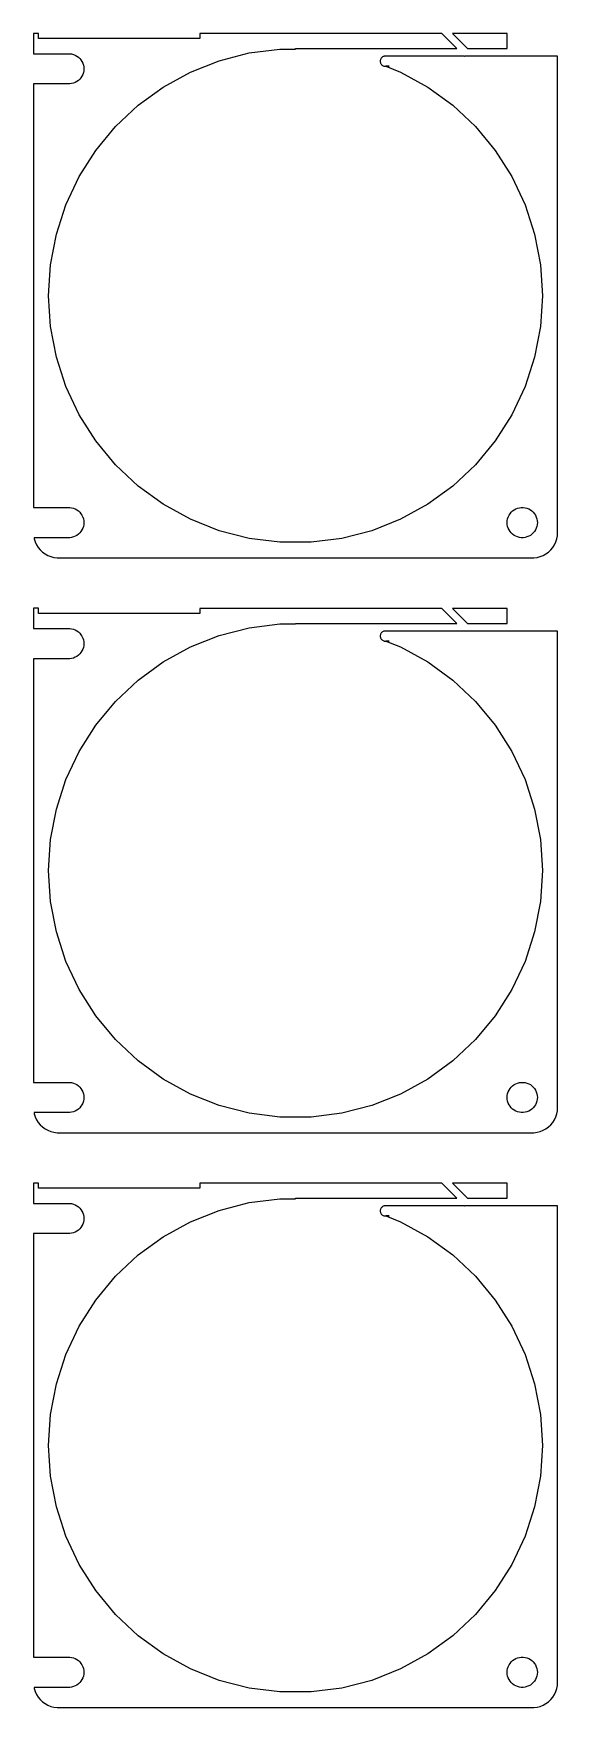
# Model space of a CAD drawing. Header units: metres. Extents: x -52 to 52, y 290 to 622.
import ezdxf

# ---------------------------------------------------------------- set-up
doc = ezdxf.new("R2010")
doc.units = ezdxf.units.M

msp = doc.modelspace()

# ---------------------------------------------------------------- linework, layer by layer
for p, q in [((-51, 622), (-52, 622)), ((-52, 622), (-52, 617.994)), ((-51, 621), (-51, 622)), ((-19, 621), (-51, 621)), ((29.0099, 621.99), (-19, 621.99)), ((-19, 621.99), (-19, 621)), ((32, 619), (29.0099, 621.99)), ((42, 621.99), (31.1312, 621.99)), ((31.1312, 621.99), (34.1213, 619)), ((42, 619), (42, 621.99)), ((-52, 617.994), (-44.8116, 617.994)), ((-44.8116, 617.994), (-44.4379, 617.947)), ((-44.4379, 617.947), (-44.0729, 617.853)), ((-44.0729, 617.853), (-43.7227, 617.714)), ((-43.7227, 617.714), (-43.3925, 617.533)), ((-43.3925, 617.533), (-43.0877, 617.312)), ((-15.1418, 616.602), (-9.1817, 618.132)), ((-9.1817, 618.132), (-3.0767, 618.903)), ((-3.0767, 618.903), (0, 618.903)), ((0, 618.903), (0, 619)), ((0, 619), (32, 619)), ((34.1213, 619), (42, 619)), ((-43.0877, 617.312), (-42.8131, 617.054)), ((-42.8131, 617.054), (-42.5729, 616.763)), ((-42.5729, 616.763), (-42.3711, 616.445)), ((-42.3711, 616.445), (-42.2107, 616.104)), ((-42.2107, 616.104), (-42.0942, 615.746)), ((-42.0942, 614.254), (-42.2107, 613.896)), ((-42.0942, 615.746), (-42.0237, 615.376)), ((-42.0237, 614.624), (-42.0942, 614.254)), ((-42.0237, 615.376), (-42, 615)), ((-42, 615), (-42.0237, 614.624)), ((-26.2555, 611.372), (-20.8632, 614.337)), ((-20.8632, 614.337), (-15.1418, 616.602)), ((16.8189, 616.625), (16.811, 616.5)), ((16.811, 616.5), (16.8189, 616.375)), ((16.8424, 616.749), (16.8189, 616.625)), ((16.8189, 616.375), (16.8424, 616.251)), ((16.8812, 616.868), (16.8424, 616.749)), ((16.8424, 616.251), (16.8812, 616.132)), ((16.9347, 616.982), (16.8812, 616.868)), ((16.8812, 616.132), (16.9347, 616.018)), ((17.002, 617.088), (16.9347, 616.982)), ((16.9347, 616.018), (17.002, 615.912)), ((17.082, 617.185), (17.002, 617.088)), ((17.002, 615.912), (17.082, 615.815)), ((17.1736, 617.271), (17.082, 617.185)), ((17.082, 615.815), (17.1736, 615.729)), ((17.2752, 617.344), (17.1736, 617.271)), ((17.1736, 615.729), (17.2752, 615.656)), ((17.3852, 617.405), (17.2752, 617.344)), ((17.2752, 615.656), (17.3852, 615.595)), ((17.502, 617.451), (17.3852, 617.405)), ((17.3852, 615.595), (17.502, 615.549)), ((17.6236, 617.482), (17.502, 617.451)), ((17.502, 615.549), (17.6236, 615.518)), ((17.7482, 617.498), (17.6236, 617.482)), ((17.6236, 615.518), (17.7482, 615.502)), ((18.561, 617.498), (17.7482, 617.498)), ((17.7482, 615.502), (18.561, 615.502)), ((18.561, 615.5), (17.9246, 615.5)), ((17.9246, 615.5), (20.8632, 614.337)), ((33.5, 617.5), (18.561, 617.5)), ((18.561, 617.5), (18.561, 617.498)), ((18.561, 615.502), (18.561, 615.5)), ((20.8632, 614.337), (26.2555, 611.372)), ((33.5533, 617.447), (33.5, 617.5)), ((33.6066, 617.5), (33.5533, 617.447)), ((51.9685, 617.5), (33.6066, 617.5)), ((52, 617), (51.9685, 617.5)), ((52, 523), (52, 617)), ((-44.8116, 612.006), (-52, 612.006)), ((-52, 612.006), (-52, 527.994)), ((-44.4379, 612.053), (-44.8116, 612.006)), ((-44.0729, 612.147), (-44.4379, 612.053)), ((-43.7227, 612.286), (-44.0729, 612.147)), ((-43.3925, 612.467), (-43.7227, 612.286)), ((-43.0877, 612.688), (-43.3925, 612.467)), ((-42.8131, 612.946), (-43.0877, 612.688)), ((-42.5729, 613.237), (-42.8131, 612.946)), ((-42.3711, 613.555), (-42.5729, 613.237)), ((-42.2107, 613.896), (-42.3711, 613.555)), ((-31.2338, 607.755), (-26.2555, 611.372)), ((26.2555, 611.372), (31.2338, 607.755)), ((-35.7195, 603.543), (-31.2338, 607.755)), ((31.2338, 607.755), (35.7195, 603.543)), ((-39.6418, 598.801), (-35.7195, 603.543)), ((35.7195, 603.543), (39.6418, 598.801)), ((-42.939, 593.606), (-39.6418, 598.801)), ((39.6418, 598.801), (42.939, 593.606)), ((-45.559, 588.038), (-42.939, 593.606)), ((42.939, 593.606), (45.559, 588.038)), ((-47.4606, 582.186), (-45.559, 588.038)), ((45.559, 588.038), (47.4606, 582.186)), ((-48.6136, 576.141), (-47.4606, 582.186)), ((47.4606, 582.186), (48.6136, 576.141)), ((-49, 570), (-48.6136, 576.141)), ((48.6136, 576.141), (49, 570)), ((-48.6136, 563.859), (-49, 570)), ((49, 570), (48.6136, 563.859)), ((-47.4606, 557.814), (-48.6136, 563.859)), ((48.6136, 563.859), (47.4606, 557.814)), ((-45.559, 551.962), (-47.4606, 557.814)), ((47.4606, 557.814), (45.559, 551.962)), ((-42.939, 546.394), (-45.559, 551.962)), ((45.559, 551.962), (42.939, 546.394)), ((-39.6418, 541.199), (-42.939, 546.394)), ((42.939, 546.394), (39.6418, 541.199)), ((-35.7195, 536.457), (-39.6418, 541.199)), ((39.6418, 541.199), (35.7195, 536.457)), ((-31.2338, 532.245), (-35.7195, 536.457)), ((35.7195, 536.457), (31.2338, 532.245)), ((-26.2555, 528.628), (-31.2338, 532.245)), ((31.2338, 532.245), (26.2555, 528.628)), ((-52, 527.994), (-44.8116, 527.994)), ((-44.8116, 527.994), (-44.4379, 527.947)), ((-44.4379, 527.947), (-44.0729, 527.853)), ((-20.8632, 525.663), (-26.2555, 528.628)), ((26.2555, 528.628), (20.8632, 525.663)), ((44.0729, 527.853), (44.4379, 527.947)), ((44.4379, 527.947), (44.8116, 527.994)), ((44.8116, 527.994), (45.1884, 527.994)), ((45.1884, 527.994), (45.5621, 527.947)), ((45.5621, 527.947), (45.927, 527.853)), ((-44.0729, 527.853), (-43.7227, 527.714)), ((-43.7227, 527.714), (-43.3925, 527.533)), ((-43.3925, 527.533), (-43.0877, 527.312)), ((-43.0877, 527.312), (-42.8131, 527.054)), ((-42.8131, 527.054), (-42.5729, 526.763)), ((-42.5729, 526.763), (-42.3711, 526.445)), ((-42.3711, 526.445), (-42.2107, 526.104)), ((-42.2107, 526.104), (-42.0942, 525.746)), ((-42.0942, 525.746), (-42.0237, 525.376)), ((-42.0237, 524.624), (-42.0942, 524.254)), ((-42.0237, 525.376), (-42, 525)), ((-42, 525), (-42.0237, 524.624)), ((-15.1418, 523.398), (-20.8632, 525.663)), ((20.8632, 525.663), (15.1418, 523.398)), ((42, 525), (42.0237, 525.376)), ((42.0237, 524.624), (42, 525)), ((42.0237, 525.376), (42.0942, 525.746)), ((42.0942, 524.254), (42.0237, 524.624)), ((42.0942, 525.746), (42.2107, 526.104)), ((42.2107, 526.104), (42.3711, 526.445)), ((42.3711, 526.445), (42.5729, 526.763)), ((42.5729, 526.763), (42.8131, 527.054)), ((42.8131, 527.054), (43.0877, 527.312)), ((43.0877, 527.312), (43.3925, 527.533)), ((43.3925, 527.533), (43.7227, 527.714)), ((43.7227, 527.714), (44.0729, 527.853)), ((45.927, 527.853), (46.2773, 527.714)), ((46.2773, 527.714), (46.6075, 527.533)), ((46.6075, 527.533), (46.9123, 527.312)), ((46.9123, 527.312), (47.1869, 527.054)), ((47.1869, 527.054), (47.427, 526.763)), ((47.427, 526.763), (47.6289, 526.445)), ((47.6289, 526.445), (47.7893, 526.104)), ((47.7893, 526.104), (47.9057, 525.746)), ((47.9057, 525.746), (47.9763, 525.376)), ((47.9763, 524.624), (47.9057, 524.254)), ((47.9763, 525.376), (48, 525)), ((48, 525), (47.9763, 524.624)), ((-44.8116, 522.006), (-51.8905, 522.006)), ((-51.8905, 522.006), (-51.8429, 521.757)), ((-51.8429, 521.757), (-51.6489, 521.159)), ((-44.4379, 522.053), (-44.8116, 522.006)), ((-44.0729, 522.147), (-44.4379, 522.053)), ((-43.7227, 522.286), (-44.0729, 522.147)), ((-43.3925, 522.467), (-43.7227, 522.286)), ((-43.0877, 522.688), (-43.3925, 522.467)), ((-42.8131, 522.946), (-43.0877, 522.688)), ((-42.5729, 523.237), (-42.8131, 522.946)), ((-42.3711, 523.555), (-42.5729, 523.237)), ((-42.2107, 523.896), (-42.3711, 523.555)), ((-42.0942, 524.254), (-42.2107, 523.896)), ((-9.1817, 521.868), (-15.1418, 523.398)), ((-3.0767, 521.097), (-9.1817, 521.868)), ((9.1817, 521.868), (3.0767, 521.097)), ((15.1418, 523.398), (9.1817, 521.868)), ((42.2107, 523.896), (42.0942, 524.254)), ((42.3711, 523.555), (42.2107, 523.896)), ((42.5729, 523.237), (42.3711, 523.555)), ((42.8131, 522.946), (42.5729, 523.237)), ((43.0877, 522.688), (42.8131, 522.946)), ((43.3925, 522.467), (43.0877, 522.688)), ((43.7227, 522.286), (43.3925, 522.467)), ((44.0729, 522.147), (43.7227, 522.286)), ((44.4379, 522.053), (44.0729, 522.147)), ((44.8116, 522.006), (44.4379, 522.053)), ((45.1884, 522.006), (44.8116, 522.006)), ((45.5621, 522.053), (45.1884, 522.006)), ((45.927, 522.147), (45.5621, 522.053)), ((46.2773, 522.286), (45.927, 522.147)), ((46.6075, 522.467), (46.2773, 522.286)), ((46.9123, 522.688), (46.6075, 522.467)), ((47.1869, 522.946), (46.9123, 522.688)), ((47.427, 523.237), (47.1869, 522.946)), ((47.6289, 523.555), (47.427, 523.237)), ((47.7893, 523.896), (47.6289, 523.555)), ((47.9057, 524.254), (47.7893, 523.896)), ((51.6489, 521.159), (51.8429, 521.757)), ((51.8429, 521.757), (51.9606, 522.373)), ((51.9606, 522.373), (52, 523)), ((-51.6489, 521.159), (-51.3815, 520.591)), ((-51.3815, 520.591), (-51.0451, 520.061)), ((-51.0451, 520.061), (-50.6448, 519.577)), ((-50.6448, 519.577), (-50.1871, 519.147)), ((-50.1871, 519.147), (-49.6791, 518.778)), ((-49.6791, 518.778), (-49.1289, 518.476)), ((-49.1289, 518.476), (-48.5451, 518.245)), ((-48.5451, 518.245), (-47.9369, 518.089)), ((-47.9369, 518.089), (-47.3139, 518.01)), ((-47.3139, 518.01), (47.3139, 518.01)), ((3.0767, 521.097), (-3.0767, 521.097)), ((47.3139, 518.01), (47.9369, 518.089)), ((47.9369, 518.089), (48.5451, 518.245)), ((48.5451, 518.245), (49.1289, 518.476)), ((49.1289, 518.476), (49.6791, 518.778)), ((49.6791, 518.778), (50.1871, 519.147)), ((50.1871, 519.147), (50.6448, 519.577)), ((50.6448, 519.577), (51.0451, 520.061)), ((51.0451, 520.061), (51.3815, 520.591)), ((51.3815, 520.591), (51.6489, 521.159)), ((-51, 508), (-52, 508)), ((-52, 508), (-52, 503.994)), ((-51, 507), (-51, 508)), ((29.0099, 507.99), (-19, 507.99)), ((-19, 507.99), (-19, 507)), ((32, 505), (29.0099, 507.99)), ((42, 507.99), (31.1312, 507.99)), ((31.1312, 507.99), (34.1213, 505)), ((42, 505), (42, 507.99)), ((-19, 507), (-51, 507)), ((-9.1817, 504.132), (-3.0767, 504.903)), ((-3.0767, 504.903), (0, 504.903)), ((0, 504.903), (0, 505)), ((0, 505), (32, 505)), ((34.1213, 505), (42, 505)), ((-52, 503.994), (-44.8116, 503.994)), ((-44.8116, 503.994), (-44.4379, 503.947)), ((-44.4379, 503.947), (-44.0729, 503.853)), ((-44.0729, 503.853), (-43.7227, 503.714)), ((-43.7227, 503.714), (-43.3925, 503.533)), ((-43.3925, 503.533), (-43.0877, 503.312)), ((-43.0877, 503.312), (-42.8131, 503.054)), ((-42.8131, 503.054), (-42.5729, 502.763)), ((-42.5729, 502.763), (-42.3711, 502.445)), ((-42.3711, 502.445), (-42.2107, 502.104)), ((-42.2107, 502.104), (-42.0942, 501.746)), ((-42.0942, 501.746), (-42.0237, 501.376)), ((-42.0237, 501.376), (-42, 501)), ((-20.8632, 500.337), (-15.1418, 502.602)), ((-15.1418, 502.602), (-9.1817, 504.132)), ((16.8189, 502.625), (16.811, 502.5)), ((16.811, 502.5), (16.8189, 502.375)), ((16.8424, 502.749), (16.8189, 502.625)), ((16.8189, 502.375), (16.8424, 502.251)), ((16.8812, 502.868), (16.8424, 502.749)), ((16.8424, 502.251), (16.8812, 502.132)), ((16.9347, 502.982), (16.8812, 502.868)), ((16.8812, 502.132), (16.9347, 502.018)), ((17.002, 503.088), (16.9347, 502.982)), ((16.9347, 502.018), (17.002, 501.912)), ((17.082, 503.185), (17.002, 503.088)), ((17.002, 501.912), (17.082, 501.815)), ((17.1736, 503.271), (17.082, 503.185)), ((17.082, 501.815), (17.1736, 501.729)), ((17.2752, 503.344), (17.1736, 503.271)), ((17.1736, 501.729), (17.2752, 501.656)), ((17.3852, 503.405), (17.2752, 503.344)), ((17.2752, 501.656), (17.3852, 501.595)), ((17.502, 503.451), (17.3852, 503.405)), ((17.3852, 501.595), (17.502, 501.549)), ((17.6236, 503.482), (17.502, 503.451)), ((17.502, 501.549), (17.6236, 501.518)), ((17.7482, 503.498), (17.6236, 503.482)), ((17.6236, 501.518), (17.7482, 501.502)), ((18.561, 503.498), (17.7482, 503.498)), ((17.7482, 501.502), (18.561, 501.502)), ((18.561, 501.5), (17.9246, 501.5)), ((17.9246, 501.5), (20.8632, 500.337)), ((33.5, 503.5), (18.561, 503.5)), ((18.561, 503.5), (18.561, 503.498)), ((18.561, 501.502), (18.561, 501.5)), ((33.5533, 503.447), (33.5, 503.5)), ((33.6066, 503.5), (33.5533, 503.447)), ((51.9685, 503.5), (33.6066, 503.5)), ((52, 503), (51.9685, 503.5)), ((52, 409), (52, 503)), ((-44.8116, 498.006), (-52, 498.006)), ((-52, 498.006), (-52, 413.994)), ((-44.4379, 498.053), (-44.8116, 498.006)), ((-44.0729, 498.147), (-44.4379, 498.053)), ((-43.7227, 498.286), (-44.0729, 498.147)), ((-43.3925, 498.467), (-43.7227, 498.286)), ((-43.0877, 498.688), (-43.3925, 498.467)), ((-42.8131, 498.946), (-43.0877, 498.688)), ((-42.5729, 499.237), (-42.8131, 498.946)), ((-42.3711, 499.555), (-42.5729, 499.237)), ((-42.2107, 499.896), (-42.3711, 499.555)), ((-42.0942, 500.254), (-42.2107, 499.896)), ((-42.0237, 500.624), (-42.0942, 500.254)), ((-42, 501), (-42.0237, 500.624)), ((-26.2555, 497.372), (-20.8632, 500.337)), ((20.8632, 500.337), (26.2555, 497.372)), ((-31.2338, 493.755), (-26.2555, 497.372)), ((26.2555, 497.372), (31.2338, 493.755)), ((-35.7195, 489.543), (-31.2338, 493.755)), ((31.2338, 493.755), (35.7195, 489.543)), ((-39.6418, 484.801), (-35.7195, 489.543)), ((35.7195, 489.543), (39.6418, 484.801)), ((-42.939, 479.606), (-39.6418, 484.801)), ((39.6418, 484.801), (42.939, 479.606)), ((-45.559, 474.038), (-42.939, 479.606)), ((42.939, 479.606), (45.559, 474.038)), ((-47.4606, 468.186), (-45.559, 474.038)), ((45.559, 474.038), (47.4606, 468.186)), ((-48.6136, 462.141), (-47.4606, 468.186)), ((47.4606, 468.186), (48.6136, 462.141)), ((-49, 456), (-48.6136, 462.141)), ((48.6136, 462.141), (49, 456)), ((-48.6136, 449.859), (-49, 456)), ((49, 456), (48.6136, 449.859)), ((-47.4606, 443.814), (-48.6136, 449.859)), ((48.6136, 449.859), (47.4606, 443.814)), ((-45.559, 437.962), (-47.4606, 443.814)), ((47.4606, 443.814), (45.559, 437.962)), ((-42.939, 432.394), (-45.559, 437.962)), ((45.559, 437.962), (42.939, 432.394)), ((-39.6418, 427.199), (-42.939, 432.394)), ((42.939, 432.394), (39.6418, 427.199)), ((-35.7195, 422.457), (-39.6418, 427.199)), ((39.6418, 427.199), (35.7195, 422.457)), ((-31.2338, 418.245), (-35.7195, 422.457)), ((35.7195, 422.457), (31.2338, 418.245)), ((-26.2555, 414.628), (-31.2338, 418.245)), ((31.2338, 418.245), (26.2555, 414.628)), ((-52, 413.994), (-44.8116, 413.994)), ((-44.8116, 413.994), (-44.4379, 413.947)), ((-44.4379, 413.947), (-44.0729, 413.853)), ((-44.0729, 413.853), (-43.7227, 413.714)), ((-43.7227, 413.714), (-43.3925, 413.533)), ((-43.3925, 413.533), (-43.0877, 413.312)), ((-43.0877, 413.312), (-42.8131, 413.054)), ((-42.8131, 413.054), (-42.5729, 412.763)), ((-42.5729, 412.763), (-42.3711, 412.445)), ((-42.3711, 412.445), (-42.2107, 412.104)), ((-42.2107, 412.104), (-42.0942, 411.746)), ((-42.0942, 411.746), (-42.0237, 411.376)), ((-20.8632, 411.663), (-26.2555, 414.628)), ((26.2555, 414.628), (20.8632, 411.663)), ((42.0237, 411.376), (42.0942, 411.746)), ((42.0942, 411.746), (42.2107, 412.104)), ((42.2107, 412.104), (42.3711, 412.445)), ((42.3711, 412.445), (42.5729, 412.763)), ((42.5729, 412.763), (42.8131, 413.054)), ((42.8131, 413.054), (43.0877, 413.312)), ((43.0877, 413.312), (43.3925, 413.533)), ((43.3925, 413.533), (43.7227, 413.714)), ((43.7227, 413.714), (44.0729, 413.853)), ((44.0729, 413.853), (44.4379, 413.947)), ((44.4379, 413.947), (44.8116, 413.994)), ((44.8116, 413.994), (45.1884, 413.994)), ((45.1884, 413.994), (45.5621, 413.947)), ((45.5621, 413.947), (45.927, 413.853)), ((45.927, 413.853), (46.2773, 413.714)), ((46.2773, 413.714), (46.6075, 413.533)), ((46.6075, 413.533), (46.9123, 413.312)), ((46.9123, 413.312), (47.1869, 413.054)), ((47.1869, 413.054), (47.427, 412.763)), ((47.427, 412.763), (47.6289, 412.445)), ((47.6289, 412.445), (47.7893, 412.104)), ((47.7893, 412.104), (47.9057, 411.746)), ((47.9057, 411.746), (47.9763, 411.376)), ((-43.3925, 408.467), (-43.7227, 408.286)), ((-43.0877, 408.688), (-43.3925, 408.467)), ((-42.8131, 408.946), (-43.0877, 408.688)), ((-42.5729, 409.237), (-42.8131, 408.946)), ((-42.3711, 409.555), (-42.5729, 409.237)), ((-42.2107, 409.896), (-42.3711, 409.555)), ((-42.0942, 410.254), (-42.2107, 409.896)), ((-42.0237, 410.624), (-42.0942, 410.254)), ((-42.0237, 411.376), (-42, 411)), ((-42, 411), (-42.0237, 410.624)), ((-15.1418, 409.398), (-20.8632, 411.663)), ((-9.1817, 407.868), (-15.1418, 409.398)), ((15.1418, 409.398), (9.1817, 407.868)), ((20.8632, 411.663), (15.1418, 409.398)), ((42, 411), (42.0237, 411.376)), ((42.0237, 410.624), (42, 411)), ((42.0942, 410.254), (42.0237, 410.624)), ((42.2107, 409.896), (42.0942, 410.254)), ((42.3711, 409.555), (42.2107, 409.896)), ((42.5729, 409.237), (42.3711, 409.555)), ((42.8131, 408.946), (42.5729, 409.237)), ((43.0877, 408.688), (42.8131, 408.946)), ((43.3925, 408.467), (43.0877, 408.688)), ((43.7227, 408.286), (43.3925, 408.467)), ((46.6075, 408.467), (46.2773, 408.286)), ((46.9123, 408.688), (46.6075, 408.467)), ((47.1869, 408.946), (46.9123, 408.688)), ((47.427, 409.237), (47.1869, 408.946)), ((47.6289, 409.555), (47.427, 409.237)), ((47.7893, 409.896), (47.6289, 409.555)), ((47.9057, 410.254), (47.7893, 409.896)), ((47.9763, 410.624), (47.9057, 410.254)), ((47.9763, 411.376), (48, 411)), ((48, 411), (47.9763, 410.624)), ((51.8429, 407.757), (51.9606, 408.373)), ((51.9606, 408.373), (52, 409)), ((-44.8116, 408.006), (-51.8905, 408.006)), ((-51.8905, 408.006), (-51.8429, 407.757)), ((-51.8429, 407.757), (-51.6489, 407.159)), ((-51.6489, 407.159), (-51.3815, 406.591)), ((-51.3815, 406.591), (-51.0451, 406.061)), ((-51.0451, 406.061), (-50.6448, 405.577)), ((-50.6448, 405.577), (-50.1871, 405.147)), ((-50.1871, 405.147), (-49.6791, 404.778)), ((-44.4379, 408.053), (-44.8116, 408.006)), ((-44.0729, 408.147), (-44.4379, 408.053)), ((-43.7227, 408.286), (-44.0729, 408.147)), ((-3.0767, 407.097), (-9.1817, 407.868)), ((3.0767, 407.097), (-3.0767, 407.097)), ((9.1817, 407.868), (3.0767, 407.097)), ((44.0729, 408.147), (43.7227, 408.286)), ((44.4379, 408.053), (44.0729, 408.147)), ((44.8116, 408.006), (44.4379, 408.053)), ((45.1884, 408.006), (44.8116, 408.006)), ((45.5621, 408.053), (45.1884, 408.006)), ((45.927, 408.147), (45.5621, 408.053)), ((46.2773, 408.286), (45.927, 408.147)), ((49.6791, 404.778), (50.1871, 405.147)), ((50.1871, 405.147), (50.6448, 405.577)), ((50.6448, 405.577), (51.0451, 406.061)), ((51.0451, 406.061), (51.3815, 406.591)), ((51.3815, 406.591), (51.6489, 407.159)), ((51.6489, 407.159), (51.8429, 407.757)), ((-49.6791, 404.778), (-49.1289, 404.476)), ((-49.1289, 404.476), (-48.5451, 404.245)), ((-48.5451, 404.245), (-47.9369, 404.089)), ((-47.9369, 404.089), (-47.3139, 404.01)), ((-47.3139, 404.01), (47.3139, 404.01)), ((47.3139, 404.01), (47.9369, 404.089)), ((47.9369, 404.089), (48.5451, 404.245)), ((48.5451, 404.245), (49.1289, 404.476)), ((49.1289, 404.476), (49.6791, 404.778)), ((-51, 394), (-52, 394)), ((-52, 394), (-52, 389.994)), ((-51, 393), (-51, 394)), ((-19, 393), (-51, 393)), ((29.0099, 393.99), (-19, 393.99)), ((-19, 393.99), (-19, 393)), ((32, 391), (29.0099, 393.99)), ((42, 393.99), (31.1312, 393.99)), ((31.1312, 393.99), (34.1213, 391)), ((42, 391), (42, 393.99)), ((-52, 389.994), (-44.8116, 389.994)), ((-44.8116, 389.994), (-44.4379, 389.947)), ((-44.4379, 389.947), (-44.0729, 389.853)), ((-44.0729, 389.853), (-43.7227, 389.714)), ((-43.7227, 389.714), (-43.3925, 389.533)), ((-43.3925, 389.533), (-43.0877, 389.312)), ((-43.0877, 389.312), (-42.8131, 389.054)), ((-42.8131, 389.054), (-42.5729, 388.763)), ((-42.5729, 388.763), (-42.3711, 388.445)), ((-42.3711, 388.445), (-42.2107, 388.104)), ((-20.8632, 386.337), (-15.1418, 388.602)), ((-15.1418, 388.602), (-9.1817, 390.132)), ((-9.1817, 390.132), (-3.0767, 390.903)), ((-3.0767, 390.903), (0, 390.903)), ((0, 390.903), (0, 391)), ((0, 391), (32, 391)), ((16.8189, 388.625), (16.811, 388.5)), ((16.811, 388.5), (16.8189, 388.375)), ((16.8424, 388.749), (16.8189, 388.625)), ((16.8812, 388.868), (16.8424, 388.749)), ((16.9347, 388.982), (16.8812, 388.868)), ((17.002, 389.088), (16.9347, 388.982)), ((17.082, 389.185), (17.002, 389.088)), ((17.1736, 389.271), (17.082, 389.185)), ((17.2752, 389.344), (17.1736, 389.271)), ((17.3852, 389.405), (17.2752, 389.344)), ((17.502, 389.451), (17.3852, 389.405)), ((17.6236, 389.482), (17.502, 389.451)), ((17.7482, 389.498), (17.6236, 389.482)), ((18.561, 389.498), (17.7482, 389.498)), ((33.5, 389.5), (18.561, 389.5)), ((18.561, 389.5), (18.561, 389.498)), ((33.5533, 389.447), (33.5, 389.5)), ((33.6066, 389.5), (33.5533, 389.447)), ((51.9685, 389.5), (33.6066, 389.5)), ((34.1213, 391), (42, 391)), ((52, 389), (51.9685, 389.5)), ((52, 295), (52, 389)), ((-42.5729, 385.237), (-42.8131, 384.946)), ((-42.3711, 385.555), (-42.5729, 385.237)), ((-42.2107, 385.896), (-42.3711, 385.555)), ((-42.2107, 388.104), (-42.0942, 387.746)), ((-42.0942, 386.254), (-42.2107, 385.896)), ((-42.0942, 387.746), (-42.0237, 387.376)), ((-42.0237, 386.624), (-42.0942, 386.254)), ((-42.0237, 387.376), (-42, 387)), ((-42, 387), (-42.0237, 386.624)), ((-26.2555, 383.372), (-20.8632, 386.337)), ((16.8189, 388.375), (16.8424, 388.251)), ((16.8424, 388.251), (16.8812, 388.132)), ((16.8812, 388.132), (16.9347, 388.018)), ((16.9347, 388.018), (17.002, 387.912)), ((17.002, 387.912), (17.082, 387.815)), ((17.082, 387.815), (17.1736, 387.729)), ((17.1736, 387.729), (17.2752, 387.656)), ((17.2752, 387.656), (17.3852, 387.595)), ((17.3852, 387.595), (17.502, 387.549)), ((17.502, 387.549), (17.6236, 387.518)), ((17.6236, 387.518), (17.7482, 387.502)), ((17.7482, 387.502), (18.561, 387.502)), ((18.561, 387.5), (17.9246, 387.5)), ((17.9246, 387.5), (20.8632, 386.337)), ((18.561, 387.502), (18.561, 387.5)), ((20.8632, 386.337), (26.2555, 383.372)), ((-44.8116, 384.006), (-52, 384.006)), ((-52, 384.006), (-52, 299.994)), ((-44.4379, 384.053), (-44.8116, 384.006)), ((-44.0729, 384.147), (-44.4379, 384.053)), ((-43.7227, 384.286), (-44.0729, 384.147)), ((-43.3925, 384.467), (-43.7227, 384.286)), ((-43.0877, 384.688), (-43.3925, 384.467)), ((-42.8131, 384.946), (-43.0877, 384.688)), ((-31.2338, 379.755), (-26.2555, 383.372)), ((26.2555, 383.372), (31.2338, 379.755)), ((-35.7195, 375.543), (-31.2338, 379.755)), ((31.2338, 379.755), (35.7195, 375.543)), ((-39.6418, 370.801), (-35.7195, 375.543)), ((35.7195, 375.543), (39.6418, 370.801)), ((-42.939, 365.606), (-39.6418, 370.801)), ((39.6418, 370.801), (42.939, 365.606)), ((-45.559, 360.038), (-42.939, 365.606)), ((42.939, 365.606), (45.559, 360.038)), ((-47.4606, 354.186), (-45.559, 360.038)), ((45.559, 360.038), (47.4606, 354.186)), ((-48.6136, 348.141), (-47.4606, 354.186)), ((47.4606, 354.186), (48.6136, 348.141)), ((-49, 342), (-48.6136, 348.141)), ((48.6136, 348.141), (49, 342)), ((-48.6136, 335.859), (-49, 342)), ((49, 342), (48.6136, 335.859)), ((-47.4606, 329.814), (-48.6136, 335.859)), ((48.6136, 335.859), (47.4606, 329.814)), ((-45.559, 323.962), (-47.4606, 329.814)), ((47.4606, 329.814), (45.559, 323.962)), ((-42.939, 318.394), (-45.559, 323.962)), ((45.559, 323.962), (42.939, 318.394)), ((-39.6418, 313.199), (-42.939, 318.394)), ((42.939, 318.394), (39.6418, 313.199)), ((-35.7195, 308.457), (-39.6418, 313.199)), ((39.6418, 313.199), (35.7195, 308.457)), ((-31.2338, 304.245), (-35.7195, 308.457)), ((35.7195, 308.457), (31.2338, 304.245)), ((-26.2555, 300.628), (-31.2338, 304.245)), ((31.2338, 304.245), (26.2555, 300.628)), ((-52, 299.994), (-44.8116, 299.994)), ((-44.8116, 299.994), (-44.4379, 299.947)), ((-44.4379, 299.947), (-44.0729, 299.853)), ((-44.0729, 299.853), (-43.7227, 299.714)), ((-43.7227, 299.714), (-43.3925, 299.533)), ((-43.3925, 299.533), (-43.0877, 299.312)), ((-43.0877, 299.312), (-42.8131, 299.054)), ((-42.8131, 299.054), (-42.5729, 298.763)), ((-20.8632, 297.663), (-26.2555, 300.628)), ((26.2555, 300.628), (20.8632, 297.663)), ((42.5729, 298.763), (42.8131, 299.054)), ((42.8131, 299.054), (43.0877, 299.312)), ((43.0877, 299.312), (43.3925, 299.533)), ((43.3925, 299.533), (43.7227, 299.714)), ((43.7227, 299.714), (44.0729, 299.853)), ((44.0729, 299.853), (44.4379, 299.947)), ((44.4379, 299.947), (44.8116, 299.994)), ((44.8116, 299.994), (45.1884, 299.994)), ((45.1884, 299.994), (45.5621, 299.947)), ((45.5621, 299.947), (45.927, 299.853)), ((45.927, 299.853), (46.2773, 299.714)), ((46.2773, 299.714), (46.6075, 299.533)), ((46.6075, 299.533), (46.9123, 299.312)), ((46.9123, 299.312), (47.1869, 299.054)), ((47.1869, 299.054), (47.427, 298.763)), ((-42.5729, 298.763), (-42.3711, 298.445)), ((-42.3711, 295.555), (-42.5729, 295.237)), ((-42.3711, 298.445), (-42.2107, 298.104)), ((-42.2107, 295.896), (-42.3711, 295.555)), ((-42.2107, 298.104), (-42.0942, 297.746)), ((-42.0942, 296.254), (-42.2107, 295.896)), ((-42.0942, 297.746), (-42.0237, 297.376)), ((-42.0237, 296.624), (-42.0942, 296.254)), ((-42.0237, 297.376), (-42, 297)), ((-42, 297), (-42.0237, 296.624)), ((-15.1418, 295.398), (-20.8632, 297.663)), ((20.8632, 297.663), (15.1418, 295.398)), ((42, 297), (42.0237, 297.376)), ((42.0237, 296.624), (42, 297)), ((42.0237, 297.376), (42.0942, 297.746)), ((42.0942, 296.254), (42.0237, 296.624)), ((42.0942, 297.746), (42.2107, 298.104)), ((42.2107, 295.896), (42.0942, 296.254)), ((42.2107, 298.104), (42.3711, 298.445)), ((42.3711, 295.555), (42.2107, 295.896)), ((42.3711, 298.445), (42.5729, 298.763)), ((42.5729, 295.237), (42.3711, 295.555)), ((47.427, 298.763), (47.6289, 298.445)), ((47.6289, 295.555), (47.427, 295.237)), ((47.6289, 298.445), (47.7893, 298.104)), ((47.7893, 295.896), (47.6289, 295.555)), ((47.7893, 298.104), (47.9057, 297.746)), ((47.9057, 296.254), (47.7893, 295.896)), ((47.9057, 297.746), (47.9763, 297.376)), ((47.9763, 296.624), (47.9057, 296.254)), ((47.9763, 297.376), (48, 297)), ((48, 297), (47.9763, 296.624)), ((-44.8116, 294.006), (-51.8905, 294.006)), ((-51.8905, 294.006), (-51.8429, 293.757)), ((-51.8429, 293.757), (-51.6489, 293.159)), ((-51.6489, 293.159), (-51.3815, 292.591)), ((-51.3815, 292.591), (-51.0451, 292.061)), ((-44.4379, 294.053), (-44.8116, 294.006)), ((-44.0729, 294.147), (-44.4379, 294.053)), ((-43.7227, 294.286), (-44.0729, 294.147)), ((-43.3925, 294.467), (-43.7227, 294.286)), ((-43.0877, 294.688), (-43.3925, 294.467)), ((-42.8131, 294.946), (-43.0877, 294.688)), ((-42.5729, 295.237), (-42.8131, 294.946)), ((-9.1817, 293.868), (-15.1418, 295.398)), ((-3.0767, 293.097), (-9.1817, 293.868)), ((3.0767, 293.097), (-3.0767, 293.097)), ((9.1817, 293.868), (3.0767, 293.097)), ((15.1418, 295.398), (9.1817, 293.868)), ((42.8131, 294.946), (42.5729, 295.237)), ((43.0877, 294.688), (42.8131, 294.946)), ((43.3925, 294.467), (43.0877, 294.688)), ((43.7227, 294.286), (43.3925, 294.467)), ((44.0729, 294.147), (43.7227, 294.286)), ((44.4379, 294.053), (44.0729, 294.147)), ((44.8116, 294.006), (44.4379, 294.053)), ((45.1884, 294.006), (44.8116, 294.006)), ((45.5621, 294.053), (45.1884, 294.006)), ((45.927, 294.147), (45.5621, 294.053)), ((46.2773, 294.286), (45.927, 294.147)), ((46.6075, 294.467), (46.2773, 294.286)), ((46.9123, 294.688), (46.6075, 294.467)), ((47.1869, 294.946), (46.9123, 294.688)), ((47.427, 295.237), (47.1869, 294.946)), ((51.0451, 292.061), (51.3815, 292.591)), ((51.3815, 292.591), (51.6489, 293.159)), ((51.6489, 293.159), (51.8429, 293.757)), ((51.8429, 293.757), (51.9606, 294.373)), ((51.9606, 294.373), (52, 295)), ((-51.0451, 292.061), (-50.6448, 291.577)), ((-50.6448, 291.577), (-50.1871, 291.147)), ((-50.1871, 291.147), (-49.6791, 290.778)), ((-49.6791, 290.778), (-49.1289, 290.476)), ((-49.1289, 290.476), (-48.5451, 290.245)), ((-48.5451, 290.245), (-47.9369, 290.089)), ((-47.9369, 290.089), (-47.3139, 290.01)), ((-47.3139, 290.01), (47.3139, 290.01)), ((47.3139, 290.01), (47.9369, 290.089)), ((47.9369, 290.089), (48.5451, 290.245)), ((48.5451, 290.245), (49.1289, 290.476)), ((49.1289, 290.476), (49.6791, 290.778)), ((49.6791, 290.778), (50.1871, 291.147)), ((50.1871, 291.147), (50.6448, 291.577)), ((50.6448, 291.577), (51.0451, 292.061))]:
    msp.add_line(p, q)

doc.saveas('drawing.dxf')
